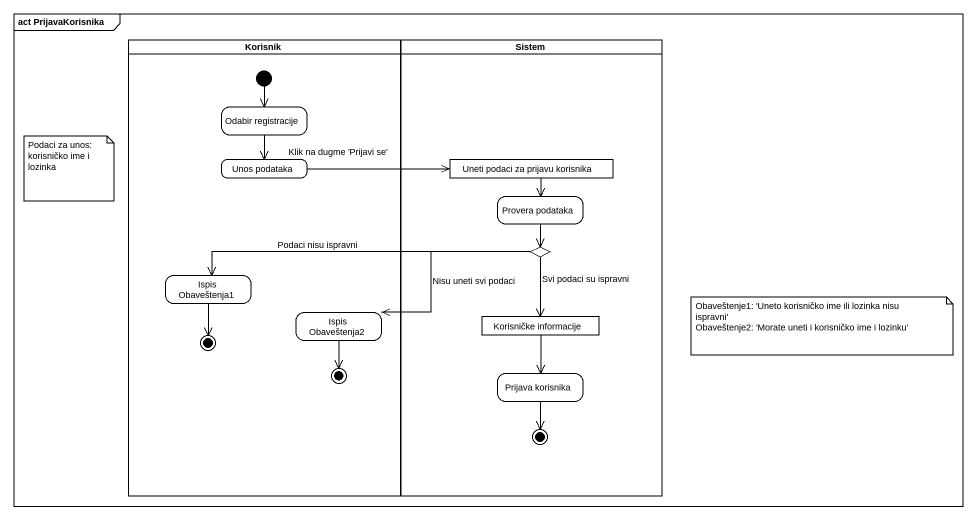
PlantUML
@startuml
mainframe act PrijavaKorisnika
hide empty description
state Korisnik <<partition>> {
  state "Odabir registracije" as Odabir_registracije
  state "Unos podataka" as Unos_podataka
  state "Ispis Obaveštenja1" as Ispis_Obaveštenja1
  state final1 <<end>>
  state "Ispis Obaveštenja2" as Ispis_Obaveštenja2
  state final2 <<end>>
  [*] --> Odabir_registracije
}
state Sistem <<partition>> {
  state "Uneti podaci za prijavu korisnika" as Uneti_podaci_za_prijavu <<object>>
  state "Provera podataka" as Provera_podataka
  state choice1 <<choice>>
  state "Korisničke informacije" as Korisničke_informacije <<object>>
  state "Prijava korisnika" as Prijava_korisnika
  Prijava_korisnika --> [*]
}
Odabir_registracije --> Unos_podataka
Unos_podataka -right-> Uneti_podaci_za_prijavu : Klik na dugme 'Prijavi se'
Uneti_podaci_za_prijavu --> Provera_podataka
Provera_podataka --> choice1
choice1 -left-> Ispis_Obaveštenja1 : Podaci nisu ispravni
choice1 -left-> Ispis_Obaveštenja2 : Nisu uneti svi podaci
choice1 --> Korisničke_informacije : Svi podaci su ispravni
Ispis_Obaveštenja1 --> final1
Ispis_Obaveštenja2 --> final2
Korisničke_informacije --> Prijava_korisnika
note as N1
  Podaci za unos: korisničko ime i lozinka
end note
note as N2
  Obaveštenje1: 'Uneto korisničko ime ili lozinka nisu ispravni'
  Obaveštenje2: 'Morate uneti i korisničko ime i lozinku'
end note
@enduml
